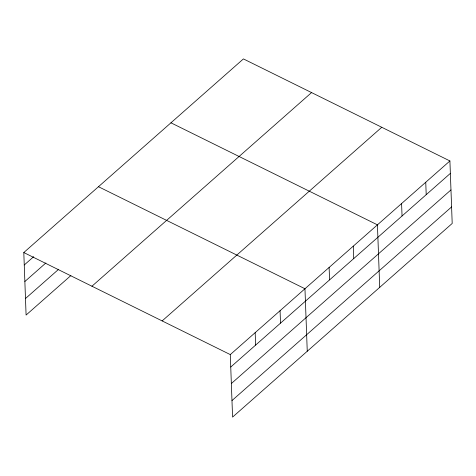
<?xml version="1.0" encoding="UTF-8"?>
<svg xmlns="http://www.w3.org/2000/svg" width="476" height="476" viewBox="0 0 476 476"><rect width="100%" height="100%" fill="white"/><g stroke="black" fill="none" stroke-linecap="round" stroke-linejoin="round"><path stroke-width="0.71" d="M70.894 275.55L26.091 315.053L23.8 252.548L243.42 58.911L449.909 160.947L452.2 223.452L232.58 417.089L230.289 354.59L449.909 160.947M24.258 264.983L33.659 256.695M24.859 281.506L45.88 262.978M25.484 298.529L58.673 269.267M91.939 286.225L311.56 92.582M162.149 320.913L381.77 127.276M230.747 367.026L450.361 173.383M231.348 383.543L450.968 189.906M231.973 400.566L451.593 206.929M170.944 122.814L377.432 224.85L379.723 287.349M98.472 186.711L304.961 288.748L307.252 351.252M23.8 252.548L230.289 354.59M425.752 182.249L426.204 194.684M401.589 203.549L402.047 215.985M353.275 246.151L353.733 258.587M329.118 267.452L329.57 279.888M280.066 310.697L280.525 323.133M255.178 332.641L255.636 345.076"/></g></svg>
